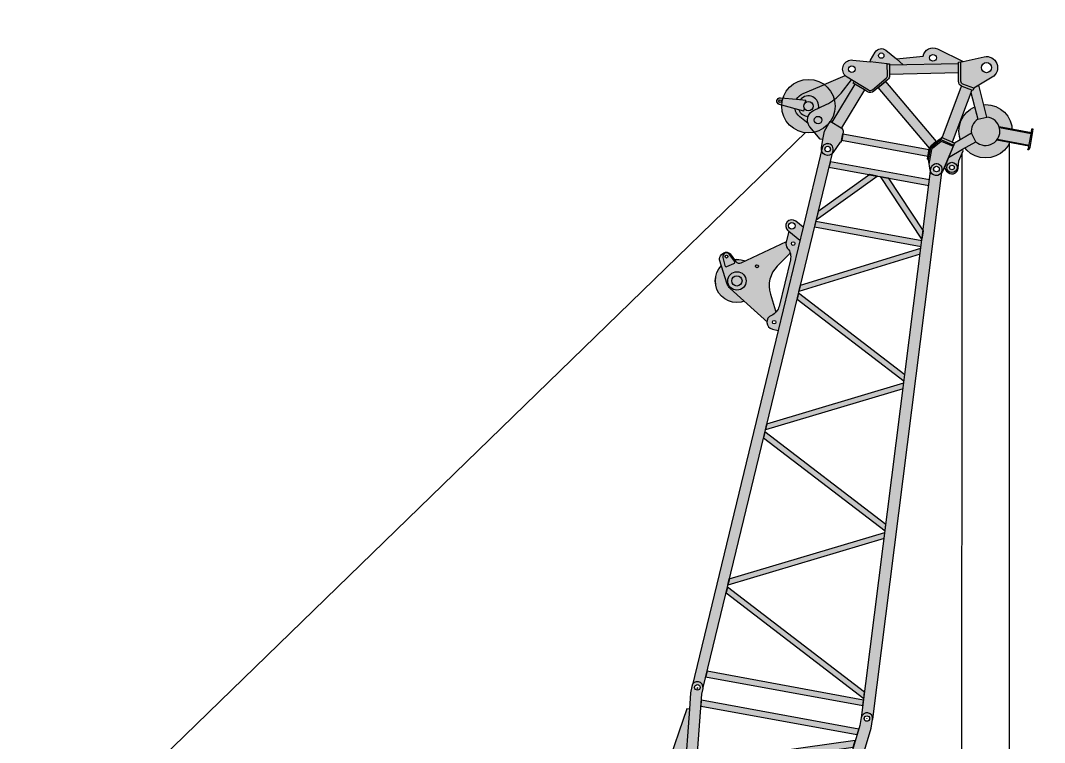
# Model space of a CAD drawing. Header units: millimetres. Extents: x 1288 to 41624, y 765 to 20114.
# Drawn here: x 30511 to 41624, y 10046 to 17880 of the extents above; entities that cross this region are included whole.
import ezdxf
from ezdxf.enums import TextEntityAlignment as Align

# ---------------------------------------------------------------- set-up
doc = ezdxf.new("R2010")
doc.units = ezdxf.units.MM
doc.set_wipeout_variables(frame=1)
doc.layers.add('dwgmodels.com', color=250, linetype='Continuous')
doc.layers.add('Hatch', color=7, linetype='Continuous', true_color=0xffe494)
doc.styles.get("Standard").update_dxf_attribs({"font": 'Arial.ttf'})

# ---------------------------------------------------------------- blocks, each defined once
blk = doc.blocks.new('BLOCK-20201113.232757')
at = {"color": 0, "linetype": 'ByBlock', "lineweight": -2, "transparency": 16777216}
for points in [[(7167, -846), (7244, -854), (6693, 792), (6622, 785)], [(7375, -868), (7305, -861), (7305, 858), (7375, 866)]]:
    blk.add_wipeout(points, dxfattribs=at)
blk.add_wipeout([(6044, -724), (5972, -716), (6501, 771), (6578, 780)], dxfattribs=at)
blk.add_wipeout([(5843, -702), (5921, -711), (5396, 652), (5324, 644)], dxfattribs=at)
blk.add_wipeout([(4792, -588), (4719, -580), (5201, 631), (5280, 640)], dxfattribs=at)
blk.add_wipeout([(4585, -566), (4666, -575), (4168, 519), (4095, 511)], dxfattribs=at)
blk.add_wipeout([(3581, -457), (3507, -449), (3958, 497), (4040, 506)], dxfattribs=at)
blk.add_wipeout([(-21, 192), (-108, 160), (-171, 91), (-193, 0), (-171, -90), (-109, -160), (-21, -192), (-21, -192), (7407, -998), (7500, -998), (7500, -998), (7544, -979), (7562, -935), (7544, -891), (7500, -873), (7413, -873), (3449, -443), (3449, 442), (7435, 873), (7500, 873), (7500, 873), (7544, 891), (7562, 935), (7544, 979), (7500, 998), (7429, 998), (7253, 978), (7250, 1005), (6577, 1108), (6577, 1108), (6551, 1106), (6528, 1093), (6514, 1071), (6510, 1045), (6510, 1045), (6524, 900), (3403, 562), (3385, 736), (3385, 736), (3372, 773), (3344, 799), (3306, 809), (3268, 800), (2827, 575), (2747, 630), (2747, 630), (2716, 641), (2685, 634), (2661, 612), (2653, 580), (2654, 481), (1843, 394), (1847, 476), (1847, 476), (1839, 512), (1812, 536), (1776, 541), (1744, 526), (1744, 526), (1566, 364)], dxfattribs=at)
at = {"layer": 'Hatch', "transparency": 16777216}
h = blk.add_hatch(color=256, dxfattribs=at)
h.dxf.hatch_style = 1
edge = h.paths.add_edge_path()
edge.add_arc((0, 0), 193, 96.1689, 263.8129)
edge.add_line((-21, -192), (7407, -998))
edge.add_line((7407, -998), (7500, -998))
edge.add_arc((7500, -935), 62.5, 270, 450)
edge.add_line((7500, -873), (7413, -873))
edge.add_line((7413, -873), (3449, -443))
edge.add_line((3449, -443), (3449, 442))
edge.add_line((3449, 442), (7435, 873))
edge.add_line((7435, 873), (7500, 873))
edge.add_arc((7500, 935), 62.5, 270, 450)
edge.add_line((7500, 998), (7429, 998))
edge.add_line((7429, 998), (7253, 978))
edge.add_line((7253, 978), (7250, 1005))
edge.add_line((7250, 1005), (6577, 1108))
edge.add_arc((6568, 1051), 58.5, 81.2684, 185.6132)
edge.add_line((6510, 1045), (6524, 900))
edge.add_line((6524, 900), (3403, 562))
edge.add_line((3403, 562), (3385, 736))
edge.add_arc((3305, 728), 80.6, 5.8713, 116.9764)
edge.add_line((3268, 800), (2827, 575))
edge.add_line((2827, 575), (2747, 630))
edge.add_arc((2713, 581), 59.8, 55.3653, 180.5806)
edge.add_line((2653, 580), (2654, 481))
edge.add_line((2654, 481), (1843, 394))
edge.add_line((1843, 394), (1847, 476))
edge.add_arc((1785, 480), 61.9, 356.7672, 492.3836)
edge.add_line((1744, 526), (1566, 364))
edge.add_line((1566, 364), (-21, 192))
edge = h.paths.add_edge_path(flags=16)
edge.add_arc((7500, 935), 30, 0, 360)
edge = h.paths.add_edge_path(flags=16)
edge.add_arc((6568, 1051), 28.6, 0, 360)
edge = h.paths.add_edge_path(flags=16)
edge.add_arc((7500, -935), 30, 0, 360)
edge = h.paths.add_edge_path(flags=16)
edge.add_arc((3305, 728), 31.2, 0, 360)
edge = h.paths.add_edge_path(flags=16)
edge.add_arc((2713, 581), 31.2, 0, 360)
edge = h.paths.add_edge_path(flags=16)
edge.add_arc((1785, 480), 31.2, 0, 360)
edge = h.paths.add_edge_path(flags=16)
edge.add_arc((0, 0), 84.1, 0, 360)
h = blk.add_hatch(color=256, dxfattribs=at)
h.dxf.hatch_style = 1
h.paths.add_polyline_path([(7375, 866), (7375, -868), (7305, -861), (7305, 858)])
h.paths.add_polyline_path([(6622, 785), (7167, -846), (7244, -854), (6693, 792)])
h.paths.add_polyline_path([(6578, 780), (6044, -724), (5972, -716), (6501, 771)])
h.paths.add_polyline_path([(5324, 644), (5843, -702), (5921, -711), (5396, 652)])
h.paths.add_polyline_path([(5280, 640), (4792, -588), (4719, -580), (5201, 631)])
h.paths.add_polyline_path([(4095, 511), (4585, -566), (4666, -575), (4168, 519)])
h.paths.add_polyline_path([(4040, 506), (3581, -457), (3507, -449), (3958, 497)])
at = {"color": 0, "linetype": 'ByBlock', "lineweight": -2, "transparency": 16777216}
blk.add_line((1354, 215), (1354, -216), dxfattribs=at)
blk.add_lwpolyline([(-21, 192, 0.897596), (-21, -192), (7407, -998), (7500, -998, 1), (7500, -873), (7413, -873), (3449, -443), (3449, 442), (7435, 873), (7500, 873, 1), (7500, 998), (7429, 998), (7253, 978), (7250, 1005), (6577, 1108, 0.489596), (6510, 1045), (6524, 900), (3403, 562), (3385, 736, 0.526711), (3268, 800), (2827, 575), (2747, 630, 0.608101), (2653, 580), (2654, 481), (1843, 394), (1847, 476, 0.672076), (1744, 526), (1566, 364)], format="xyb", close=True, dxfattribs=at)
for points in [[(7253, 978), (6524, 900)], [(3403, 562), (2654, 481)], [(2702, 512), (2827, 575)], [(2702, 512), (2704, 487)], [(1354, 215), (3379, 434)], [(1843, 394), (1566, 364)], [(3449, 442), (3379, 434)], [(3379, 434), (3379, -435)], [(1354, -216), (3379, -435)], [(3379, -435), (3449, -443)]]:
    blk.add_lwpolyline(points, dxfattribs=at)
for points in [[(6578, 780), (6044, -724), (5972, -716), (6501, 771)], [(6622, 785), (7167, -846), (7244, -854), (6693, 792)], [(7375, 866), (7375, -868), (7305, -861), (7305, 858)], [(5280, 640), (4792, -588), (4719, -580), (5201, 631)], [(5324, 644), (5843, -702), (5921, -711), (5396, 652)], [(4040, 506), (3581, -457), (3507, -449), (3958, 497)], [(4095, 511), (4585, -566), (4666, -575), (4168, 519)]]:
    blk.add_lwpolyline(points, close=True, dxfattribs=at)
blk.add_lwpolyline([(3163, 536), (3117, 616, 0.630519), (3023, 609), (2988, 518)], format="xyb", dxfattribs=at)
for centre, radius in [((6568, 1051), 28.6), ((7500, 935), 30), ((3305, 728), 31.2), ((2713, 581), 31.2), ((3072, 590), 25.3), ((1785, 480), 31.2), ((0, 0), 84.1), ((7500, -935), 30)]:
    blk.add_circle(centre, radius, dxfattribs=at)
blk = doc.blocks.new('BLOCK-20201115.181027')
at = {"color": 0, "linetype": 'ByBlock', "lineweight": -2, "transparency": 16777216}
blk.add_wipeout([(-35, 872.5), (35, 872.5), (35, -872.5), (-35, -872.5)], dxfattribs=at)
at = {"layer": 'Hatch', "transparency": 16777216}
h = blk.add_hatch(color=256, dxfattribs=at)
h.dxf.hatch_style = 1
h.paths.add_polyline_path([(-35, -872.5), (35, -872.5), (35, 872.5), (-35, 872.5)])
at = {"color": 0, "linetype": 'ByBlock', "lineweight": -2, "transparency": 16777216}
blk.add_lwpolyline([(-35, -872.5), (35, -872.5), (35, 872.5), (-35, 872.5)], close=True, dxfattribs=at)
blk = doc.blocks.new('BLOCK-20201115.181031')
at = {"color": 0, "linetype": 'ByBlock', "lineweight": -2, "transparency": 16777216}
blk.add_wipeout([(-458, -873), (381, 873), (458, 873), (-381, -873)], dxfattribs=at)
at = {"layer": 'Hatch', "transparency": 16777216}
h = blk.add_hatch(color=256, dxfattribs=at)
h.dxf.hatch_style = 1
h.paths.add_polyline_path([(381, 873), (-458, -873), (-381, -873), (458, 873)])
at = {"color": 0, "linetype": 'ByBlock', "lineweight": -2, "transparency": 16777216}
blk.add_lwpolyline([(381, 873), (-458, -873), (-381, -873), (458, 873)], close=True, dxfattribs=at)
blk = doc.blocks.new('BLOCK-20201115.181114')
at = {"color": 0, "linetype": 'ByBlock', "lineweight": -2, "transparency": 16777216}
blk.add_wipeout([(3000, 62), (3026, 57), (3047, 42), (3060, 19), (3062, -7), (3054, -32), (3036, -51), (3012, -61), (3000, -62), (-3000, -62), (-3000, -62), (-3026, -57), (-3047, -42), (-3060, -19), (-3062, 7), (-3054, 32), (-3036, 51), (-3012, 61), (-3000, 62)], dxfattribs=at)
at = {"layer": 'Hatch', "transparency": 16777216}
h = blk.add_hatch(color=256, dxfattribs=at)
h.dxf.hatch_style = 1
edge = h.paths.add_edge_path(flags=16)
edge.add_arc((3000, 0), 30, 0, 360)
edge = h.paths.add_edge_path()
edge.add_arc((3000, 0), 62.5, -90, 90, ccw=False)
edge.add_line((3000, -62), (-3000, -62))
edge.add_arc((-3000, 0), 62.5, 90, 270, ccw=False)
edge.add_line((-3000, 62), (3000, 62))
edge = h.paths.add_edge_path(flags=16)
edge.add_arc((-3000, 0), 30, 0, 360)
at = {"color": 0, "linetype": 'ByBlock', "lineweight": -2, "transparency": 16777216}
blk.add_lwpolyline([(3000, 62, -1), (3000, -62), (-3000, -62, -1), (-3000, 62)], format="xyb", close=True, dxfattribs=at)
for centre in [(-3000, 0), (3000, 0)]:
    blk.add_circle(centre, 30, dxfattribs=at)
blk = doc.blocks.new('BLOCK-20201115.181133')
at = {"color": 0, "linetype": 'ByBlock', "lineweight": -2, "transparency": 16777216, "xscale": -1}
blk.add_blockref('BLOCK-20201115.181027', (5835, 935), dxfattribs=at)
at = {"color": 0, "linetype": 'ByBlock', "lineweight": -2, "transparency": 16777216}
blk.add_blockref('BLOCK-20201115.181027', (165, 935), dxfattribs=at)
blk.add_blockref('BLOCK-20201115.181031', (671, 935), dxfattribs=at)
at = {"color": 0, "linetype": 'ByBlock', "lineweight": -2, "transparency": 16777216, "xscale": -1}
blk.add_blockref('BLOCK-20201115.181031', (1606, 935), dxfattribs=at)
at = {"color": 0, "linetype": 'ByBlock', "lineweight": -2, "transparency": 16777216}
blk.add_blockref('BLOCK-20201115.181031', (2540, 935), dxfattribs=at)
at = {"color": 0, "linetype": 'ByBlock', "lineweight": -2, "transparency": 16777216, "xscale": -1}
blk.add_blockref('BLOCK-20201115.181031', (3475, 935), dxfattribs=at)
at = {"color": 0, "linetype": 'ByBlock', "lineweight": -2, "transparency": 16777216}
blk.add_blockref('BLOCK-20201115.181031', (4406, 935), dxfattribs=at)
at = {"color": 0, "linetype": 'ByBlock', "lineweight": -2, "transparency": 16777216, "xscale": -1}
blk.add_blockref('BLOCK-20201115.181031', (5342, 935), dxfattribs=at)
at = {"color": 0, "linetype": 'ByBlock', "lineweight": -2, "transparency": 16777216}
blk.add_blockref('BLOCK-20201115.181114', (3000, 0), dxfattribs=at)
at = {"color": 0, "linetype": 'ByBlock', "lineweight": -2, "transparency": 16777216, "xscale": -1, "rotation": 180}
blk.add_blockref('BLOCK-20201115.181114', (3000, 1870), dxfattribs=at)
blk = doc.blocks.new('BLOCK-20201115.182755')
at = {"color": 0, "linetype": 'ByBlock', "lineweight": -2, "transparency": 16777216}
blk.add_wipeout([(-306, -873), (-233, -873), (306, 873), (233, 873)], dxfattribs=at)
at = {"layer": 'Hatch', "transparency": 16777216}
h = blk.add_hatch(color=256, dxfattribs=at)
h.dxf.hatch_style = 1
h.paths.add_polyline_path([(233, 873), (-306, -873), (-233, -873), (306, 873)])
at = {"color": 0, "linetype": 'ByBlock', "lineweight": -2, "transparency": 16777216}
blk.add_lwpolyline([(233, 873), (-306, -873), (-233, -873), (306, 873)], close=True, dxfattribs=at)
blk = doc.blocks.new('BLOCK-20201115.182855')
at = {"color": 0, "linetype": 'ByBlock', "lineweight": -2, "transparency": 16777216}
blk.add_wipeout([(-1500, -62), (-1526, -57), (-1547, -42), (-1560, -19), (-1562, 7), (-1554, 32), (-1536, 51), (-1512, 61), (-1500, 62), (1500, 62), (1500, 62), (1526, 57), (1547, 42), (1560, 19), (1562, -7), (1554, -32), (1536, -51), (1512, -61), (1500, -62)], dxfattribs=at)
at = {"layer": 'Hatch', "transparency": 16777216}
h = blk.add_hatch(color=256, dxfattribs=at)
h.dxf.hatch_style = 1
edge = h.paths.add_edge_path(flags=16)
edge.add_arc((1500, 0), 30, 0, 360)
edge = h.paths.add_edge_path()
edge.add_arc((-1500, 0), 62.5, 90, 270, ccw=False)
edge.add_line((-1500, 62), (1500, 62))
edge.add_arc((1500, 0), 62.5, -90, 90, ccw=False)
edge.add_line((1500, -62), (-1500, -62))
edge = h.paths.add_edge_path(flags=16)
edge.add_arc((-1500, 0), 30, 0, 360)
at = {"color": 0, "linetype": 'ByBlock', "lineweight": -2, "transparency": 16777216}
blk.add_lwpolyline([(-1500, -62, -1), (-1500, 62), (1500, 62, -1), (1500, -62)], format="xyb", close=True, dxfattribs=at)
for centre in [(-1500, 0), (1500, 0)]:
    blk.add_circle(centre, 30, dxfattribs=at)
blk = doc.blocks.new('BLOCK-20201115.182923')
at = {"color": 0, "linetype": 'ByBlock', "lineweight": -2, "transparency": 16777216}
blk.add_blockref('BLOCK-20201115.182755', (540, 935), dxfattribs=at)
blk.add_blockref('BLOCK-20201115.181027', (166, 935), dxfattribs=at)
at = {"color": 0, "linetype": 'ByBlock', "lineweight": -2, "transparency": 16777216, "xscale": -1}
blk.add_blockref('BLOCK-20201115.182755', (1182, 935), dxfattribs=at)
at = {"color": 0, "linetype": 'ByBlock', "lineweight": -2, "transparency": 16777216}
blk.add_blockref('BLOCK-20201115.182755', (1827, 935), dxfattribs=at)
at = {"color": 0, "linetype": 'ByBlock', "lineweight": -2, "transparency": 16777216, "xscale": -1}
blk.add_blockref('BLOCK-20201115.182755', (2470, 935), dxfattribs=at)
blk.add_blockref('BLOCK-20201115.181027', (2834, 935), dxfattribs=at)
at = {"color": 0, "linetype": 'ByBlock', "lineweight": -2, "transparency": 16777216}
blk.add_blockref('BLOCK-20201115.182855', (1500, 0), dxfattribs=at)
at = {"color": 0, "linetype": 'ByBlock', "lineweight": -2, "transparency": 16777216, "xscale": -1, "rotation": 180}
blk.add_blockref('BLOCK-20201115.182855', (1500, 1870), dxfattribs=at)
blk = doc.blocks.new('BLOCK-20201115.211413')
at = {"color": 0, "linetype": 'ByBlock', "lineweight": -2, "transparency": 16777216}
blk.add_wipeout([(-474, -873), (396, 873), (474, 873), (-396, -873)], dxfattribs=at)
at = {"layer": 'Hatch', "transparency": 16777216}
h = blk.add_hatch(color=256, dxfattribs=at)
h.dxf.hatch_style = 1
h.paths.add_polyline_path([(396, 873), (-474, -873), (-396, -873), (474, 873)])
at = {"color": 0, "linetype": 'ByBlock', "lineweight": -2, "transparency": 16777216}
blk.add_lwpolyline([(396, 873), (-474, -873), (-396, -873), (474, 873)], close=True, dxfattribs=at)
blk = doc.blocks.new('BLOCK-20201115.21145901')
at = {"color": 0, "linetype": 'ByBlock', "lineweight": -2, "transparency": 16777216}
blk.add_wipeout([(6000, -62), (6026, -57), (6047, -42), (6060, -19), (6062, 7), (6054, 32), (6036, 51), (6012, 61), (6000, 62), (-6000, 62), (-6000, 62), (-6026, 57), (-6047, 42), (-6060, 19), (-6062, -7), (-6054, -32), (-6036, -51), (-6012, -61), (-6000, -62)], dxfattribs=at)
at = {"layer": 'Hatch', "transparency": 16777216}
h = blk.add_hatch(color=256, dxfattribs=at)
h.dxf.hatch_style = 1
edge = h.paths.add_edge_path(flags=16)
edge.add_arc((6000, 0), 30, 0, 360)
edge = h.paths.add_edge_path()
edge.add_arc((6000, 0), 62.5, 270, 450)
edge.add_line((6000, 62), (-6000, 62))
edge.add_arc((-6000, 0), 62.5, 90, 270)
edge.add_line((-6000, -62), (6000, -62))
edge = h.paths.add_edge_path(flags=16)
edge.add_arc((-6000, 0), 30, 0, 360)
at = {"color": 0, "linetype": 'ByBlock', "lineweight": -2, "transparency": 16777216}
blk.add_lwpolyline([(6000, -62, 1), (6000, 62), (-6000, 62, 1), (-6000, -62)], format="xyb", close=True, dxfattribs=at)
for centre in [(-6000, 0), (6000, 0)]:
    blk.add_circle(centre, 30, dxfattribs=at)
blk = doc.blocks.new('BLOCK-20201115.211523')
at = {"color": 0, "linetype": 'ByBlock', "lineweight": -2, "transparency": 16777216}
blk.add_blockref('BLOCK-20201115.181027', (165, 935), dxfattribs=at)
at = {"color": 0, "linetype": 'ByBlock', "lineweight": -2, "transparency": 16777216, "xscale": -1}
blk.add_blockref('BLOCK-20201115.181027', (11835, 935), dxfattribs=at)
at = {"color": 0, "linetype": 'ByBlock', "lineweight": -2, "transparency": 16777216}
blk.add_blockref('BLOCK-20201115.211413', (686, 935), dxfattribs=at)
at = {"color": 0, "linetype": 'ByBlock', "lineweight": -2, "transparency": 16777216, "xscale": -1}
blk.add_blockref('BLOCK-20201115.211413', (1647, 935), dxfattribs=at)
blk.add_blockref('BLOCK-20201115.211413', (3581, 935), dxfattribs=at)
at = {"color": 0, "linetype": 'ByBlock', "lineweight": -2, "transparency": 16777216}
blk.add_blockref('BLOCK-20201115.211413', (2620, 935), dxfattribs=at)
at = {"color": 0, "linetype": 'ByBlock', "lineweight": -2, "transparency": 16777216, "xscale": -1}
blk.add_blockref('BLOCK-20201115.211413', (5514, 935), dxfattribs=at)
at = {"color": 0, "linetype": 'ByBlock', "lineweight": -2, "transparency": 16777216}
blk.add_blockref('BLOCK-20201115.211413', (4553, 935), dxfattribs=at)
at = {"color": 0, "linetype": 'ByBlock', "lineweight": -2, "transparency": 16777216, "xscale": -1}
blk.add_blockref('BLOCK-20201115.211413', (11314, 935), dxfattribs=at)
at = {"color": 0, "linetype": 'ByBlock', "lineweight": -2, "transparency": 16777216}
blk.add_blockref('BLOCK-20201115.211413', (10353, 935), dxfattribs=at)
blk.add_blockref('BLOCK-20201115.211413', (8419, 935), dxfattribs=at)
at = {"color": 0, "linetype": 'ByBlock', "lineweight": -2, "transparency": 16777216, "xscale": -1}
blk.add_blockref('BLOCK-20201115.211413', (9380, 935), dxfattribs=at)
at = {"color": 0, "linetype": 'ByBlock', "lineweight": -2, "transparency": 16777216}
blk.add_blockref('BLOCK-20201115.211413', (6486, 935), dxfattribs=at)
at = {"color": 0, "linetype": 'ByBlock', "lineweight": -2, "transparency": 16777216, "xscale": -1}
blk.add_blockref('BLOCK-20201115.211413', (7447, 935), dxfattribs=at)
at = {"color": 0, "linetype": 'ByBlock', "lineweight": -2, "transparency": 16777216}
blk.add_blockref('BLOCK-20201115.21145901', (6000, 1870), dxfattribs=at)
at = {"color": 0, "linetype": 'ByBlock', "lineweight": -2, "transparency": 16777216, "xscale": -1, "rotation": 180}
blk.add_blockref('BLOCK-20201115.21145901', (6000, 0), dxfattribs=at)
blk = doc.blocks.new('BLOCK-20201129.102822')
at = {"color": 0, "linetype": 'ByBlock', "lineweight": -2, "transparency": 16777216}
blk.add_lwpolyline([(819, 1158, 0.066925), (807, 1135)], format="xyb", dxfattribs=at)
for points in [[(704, 925), (754, 1058)], [(754, 1058), (775, 1050)], [(1032, 709), (918, 686)], [(1027, 731), (1032, 709)], [(1096, 644), (1047, 558)], [(1069, -46), (1185, -24)], [(1185, -24), (1190, -49)], [(1190, -48), (1201, -74)]]:
    blk.add_lwpolyline(points, dxfattribs=at)
for centre, radius in [((0, 1200), 30.6), ((900, 1100), 35.7), ((1102, 811), 29.1), ((1180, 255), 36.5), ((1180, -335), 54.9)]:
    blk.add_circle(centre, radius, dxfattribs=at)
for points in [[(697, 1577), (658, 1656), (597, 1720), (520, 1762), (434, 1780), (346, 1770), (265, 1735), (199, 1678), (153, 1603), (131, 1517), (136, 1429), (168, 1347), (222, 1278), (295, 1228), (379, 1203), (467, 1204), (551, 1231), (623, 1282), (675, 1353), (705, 1436), (710, 1490)], [(117, 1068), (193, 1068), (193, 116), (117, 116)], [(777, -363), (738, -284), (677, -220), (600, -178), (514, -160), (426, -170), (345, -205), (279, -262), (233, -337), (211, -423), (216, -511), (248, -593), (302, -662), (375, -712), (459, -737), (547, -736), (631, -709), (703, -658), (755, -587), (785, -504), (790, -450)]]:
    blk.add_wipeout(points, dxfattribs=at)
at = {"layer": 'Hatch', "true_color": 0xadadad, "transparency": 16777216}
h = blk.add_hatch(color=253, dxfattribs=at)
h.dxf.hatch_style = 1
edge = h.paths.add_edge_path()
edge.add_arc((420, 1490), 290, 0, 360)
h = blk.add_hatch(color=253, dxfattribs=at)
h.dxf.hatch_style = 1
edge = h.paths.add_edge_path()
edge.add_arc((500, -450), 290, 0, 360)
at = {"color": 0, "linetype": 'ByBlock', "lineweight": -2, "transparency": 16777216}
for points in [[(357, 1528), (366, 1628)], [(470, 1630), (479, 1528)], [(357, 1528), (387, 1528)], [(453, 1528), (479, 1528)], [(746, 1037), (296, 1208)]]:
    blk.add_lwpolyline(points, dxfattribs=at)
for points in [[(233, 1460, -0.384314), (383, 1427), (473, 1302, 0.099864), (624, 1166), (787, 1081)], [(92, 1269), (185, 1269), (304, 1228), (254, 1097, -0.0039), (253, 1096, -0.0039)]]:
    blk.add_lwpolyline(points, format="xyb", dxfattribs=at)
for centre, radius in [((420, 1490), 290), ((418, 1801), 15.8), ((420, 1490), 50.6), ((290, 1360), 40.7), ((500, -450), 290)]:
    blk.add_circle(centre, radius, dxfattribs=at)
for start, end in [(120.9557, 188.7265), (269.0492, 61.2447)]:
    blk.add_arc((420, 1490), 112, start, end, dxfattribs=at)
blk.add_wipeout([(756, 781), (834, 716), (292, 55), (233, 104), (233, 104), (228, 108), (222, 111), (216, 114), (210, 115)], dxfattribs=at)
at = {"layer": 'Hatch', "transparency": 16777216}
h = blk.add_hatch(color=256, dxfattribs=at)
h.dxf.hatch_style = 1
h.paths.add_polyline_path([(117, 116), (117, 1068), (193, 1068), (193, 116)])
h = blk.add_hatch(color=256, dxfattribs=at)
h.dxf.hatch_style = 1
edge = h.paths.add_edge_path()
edge.add_line((210, 115), (756, 781))
edge.add_line((756, 781), (834, 716))
edge.add_line((834, 716), (292, 55))
edge.add_line((292, 55), (233, 104))
edge.add_arc((200, 66), 50.8, 49.8639, 78.9808)
at = {"color": 0, "linetype": 'ByBlock', "lineweight": -2, "transparency": 16777216}
for points in [[(807, 1135), (711, 879, 0.319367), (721, 839), (872, 714, 0.226896), (902, 706), (1027, 731), (1013, 917)], [(38, 86), (200, 87, -0.177329), (214, 82), (306, 4)], [(86, 103), (200, 104, -0.177329), (224, 95), (322, 12)]]:
    blk.add_lwpolyline(points, format="xyb", dxfattribs=at)
blk.add_lwpolyline([(117, 116), (117, 1068), (193, 1068), (193, 116)], close=True, dxfattribs=at)
blk.add_lwpolyline([(210, 115), (756, 781), (834, 716), (292, 55), (233, 104, 0.127735)], format="xyb", close=True, dxfattribs=at)
blk.add_lwpolyline([(346, 7), (322, 12)], dxfattribs=at)
blk.add_wipeout([(-2, -113), (-2, -113), (-21, -150), (-16, -191), (13, -222), (54, -231), (54, -231), (133, -223), (248, -251), (262, -240), (369, -367), (369, -367), (347, -427), (351, -491), (380, -548), (430, -588), (492, -605), (555, -595), (609, -560), (644, -506), (655, -443), (654, -436), (978, -288), (935, -239), (910, -235), (912, -223), (884, -218), (612, -343), (612, -343), (577, -316), (537, -299), (493, -295), (450, -303), (450, -303), (313, -140), (33, -78)], dxfattribs=at)
at = {"layer": 'Hatch', "transparency": 16777216}
h = blk.add_hatch(color=256, dxfattribs=at)
h.dxf.hatch_style = 1
edge = h.paths.add_edge_path(flags=16)
edge.add_arc((0, 1200), 30.6, 0, 360)
edge = h.paths.add_edge_path(flags=16)
edge.add_arc((900, 1100), 35.7, 0, 360)
edge = h.paths.add_edge_path(flags=16)
edge.add_arc((1102, 811), 29.1, 0, 360)
edge = h.paths.add_edge_path(flags=16)
edge.add_arc((1180, 255), 36.5, 0, 360)
edge = h.paths.add_edge_path(flags=16)
edge.add_arc((1180, -335), 54.9, 0, 360)
edge = h.paths.add_edge_path(flags=16)
edge.add_arc((0, 0), 30.5, 0, 360)
edge = h.paths.add_edge_path()
edge.add_arc((0, 1200), 69.4, 90, 245.597, ccw=False)
edge.add_line((0, 1269), (92, 1269))
edge.add_line((92, 1269), (92, 1301))
edge.add_line((92, 1301), (202, 1434))
edge.add_arc((290, 1360), 115, 119.7196, 140.1031, ccw=False)
edge.add_line((233, 1460), (290, 1562))
edge.add_arc((420, 1490), 149, 111.2413, 150.9662, ccw=False)
edge.add_line((366, 1628), (382, 1805))
edge.add_arc((418, 1801), 36.2, 6.9812, 173.0188, ccw=False)
edge.add_line((454, 1805), (470, 1630))
edge.add_arc((420, 1490), 149, 33.6617, 70.3185, ccw=False)
edge.add_line((544, 1572), (819, 1158))
edge.add_arc((900, 1100), 99.5, 4.2359, 144.1139, ccw=False)
edge.add_line((999, 1107), (1013, 917))
edge.add_line((1013, 917), (1034, 918))
edge.add_line((1034, 918), (1129, 882))
edge.add_arc((1102, 811), 76, -29.3187, 69.0777, ccw=False)
edge.add_line((1168, 774), (1096, 644))
edge.add_line((1096, 644), (1180, 363))
edge.add_arc((1180, 255), 108, -15.4883, 90.1708, ccw=False)
edge.add_line((1284, 226), (1201, -74))
edge.add_line((1201, -74), (1291, -288))
edge.add_arc((1180, -335), 121, -138.644, 22.8714, ccw=False)
edge.add_line((1089, -415), (935, -239))
edge.add_line((935, -239), (910, -235))
edge.add_line((910, -235), (912, -223))
edge.add_line((912, -223), (319, -116))
edge.add_line((319, -116), (313, -140))
edge.add_line((313, -140), (-15, -68))
edge.add_arc((0, 0), 69.4, 109.1411, 257.5621, ccw=False)
edge.add_line((-23, 66), (86, 103))
edge.add_line((86, 103), (86, 116))
edge.add_line((86, 116), (200, 116))
edge.add_arc((200, 66), 50.8, 49.8639, 90.0865, ccw=False)
edge.add_line((233, 104), (331, 22))
edge.add_line((331, 22), (322, 12))
edge.add_line((322, 12), (346, 7))
edge.add_line((346, 7), (345, 2))
edge.add_line((345, 2), (933, -105))
edge.add_arc((992, -123), 61.2, 100.8288, 162.5865, ccw=False)
edge.add_line((980, -63), (1069, -46))
edge.add_line((1069, -46), (918, 686))
edge.add_line((918, 686), (906, 684))
edge.add_arc((895, 741), 58.3, 230.2762, 281.4112, ccw=False)
edge.add_line((858, 696), (707, 821))
edge.add_arc((744, 866), 58.3, 159.4291, 230.2762, ccw=False)
edge.add_line((690, 887), (704, 925))
edge.add_line((704, 925), (253, 1096))
edge.add_arc((211, 1114), 46.1, 269.4939, 337.0578, ccw=False)
edge.add_line((210, 1068), (99, 1068))
edge.add_line((99, 1068), (99, 1079))
edge.add_line((99, 1079), (-29, 1137))
edge.add_line((-29, 1137), (-29, 1137))
h = blk.add_hatch(color=256, dxfattribs=at)
h.dxf.hatch_style = 1
edge = h.paths.add_edge_path()
edge.add_line((33, -78), (-2, -113))
edge.add_arc((47, -162), 69.2, 134.5952, 275.7812)
edge.add_line((54, -231), (133, -223))
edge.add_line((133, -223), (248, -251))
edge.add_line((248, -251), (262, -240))
edge.add_line((262, -240), (369, -367))
edge.add_arc((500, -450), 155, 147.5463, 365.0986)
edge.add_line((654, -436), (978, -288))
edge.add_line((978, -288), (935, -239))
edge.add_line((935, -239), (910, -235))
edge.add_line((910, -235), (912, -223))
edge.add_line((912, -223), (884, -218))
edge.add_line((884, -218), (612, -343))
edge.add_arc((500, -450), 155, 43.8854, 108.7381)
edge.add_line((450, -303), (313, -140))
edge.add_line((313, -140), (33, -78))
edge = h.paths.add_edge_path(flags=16)
edge.add_arc((47, -162), 25.3, 0, 360)
at = {"color": 0, "linetype": 'ByBlock', "lineweight": -2, "transparency": 16777216}
blk.add_lwpolyline([(-29, 1137, -0.806876), (0, 1269), (92, 1269), (92, 1301), (202, 1434, -0.089175), (233, 1460), (290, 1562, -0.17509), (366, 1628), (382, 1805, -0.885018), (454, 1805), (470, 1630, -0.161323), (544, 1572), (819, 1158, -0.699414), (999, 1107), (1013, 917), (1034, 918), (1129, 882, -0.457817), (1168, 774), (1096, 644), (1180, 363, -0.496726), (1284, 226), (1201, -74), (1291, -288, -0.85043), (1089, -415), (935, -239), (910, -235), (912, -223), (319, -116), (313, -140), (-15, -68, -0.756438), (-23, 66), (86, 103), (86, 116), (200, 116, -0.177329), (233, 104), (331, 22), (322, 12), (346, 7), (345, 2), (933, -105, -0.276186), (980, -63), (1069, -46), (918, 686), (906, 684, -0.226896), (858, 696), (707, 821, -0.319367), (690, 887), (704, 925), (253, 1096, -0.303651), (210, 1068), (99, 1068), (99, 1079), (-29, 1137)], format="xyb", close=True, dxfattribs=at)
for points in [[(1167, -27), (1017, 706)], [(306, 4), (276, -132)], [(322, 12), (290, -135)], [(313, -140), (346, 7)], [(148, -104), (262, -240)], [(369, -367), (450, -303)], [(612, -343), (654, -436)]]:
    blk.add_lwpolyline(points, dxfattribs=at)
for points in [[(33, -78), (-2, -113, 0.707948), (54, -231), (133, -223), (248, -251), (262, -240), (369, -367, 1.396171), (654, -436), (978, -288), (935, -239), (910, -235), (912, -223), (884, -218), (612, -343, 0.290776), (450, -303), (313, -140), (33, -78)], [(912, -223), (931, -112, -0.032694), (933, -105, -0.032694)], [(935, -239), (957, -117, -0.311695), (985, -88), (1190, -49)]]:
    blk.add_lwpolyline(points, format="xyb", dxfattribs=at)
for centre, radius in [((0, 0), 30.5), ((47, -162), 56), ((47, -162), 25.3)]:
    blk.add_circle(centre, radius, dxfattribs=at)
at = {"linetype": 'ByBlock', "lineweight": -2, "transparency": 16777216}
blk.add_wipeout([(577, -942), (589, -942), (618, -939), (619, -949), (590, -953), (414, -953), (385, -949), (386, -939), (415, -942), (427, -942), (427, -587), (427, -587), (464, -601), (502, -605), (541, -600), (577, -585), (577, -585)], dxfattribs=at)
at = {"layer": 'Hatch', "transparency": 16777216}
h = blk.add_hatch(color=256, dxfattribs=at)
h.dxf.hatch_style = 1
edge = h.paths.add_edge_path()
edge.add_line((577, -585), (577, -942))
edge.add_line((577, -942), (589, -942))
edge.add_line((589, -942), (618, -939))
edge.add_line((618, -939), (619, -949))
edge.add_line((619, -949), (590, -953))
edge.add_line((590, -953), (414, -953))
edge.add_line((414, -953), (385, -949))
edge.add_line((385, -949), (386, -939))
edge.add_line((386, -939), (415, -942))
edge.add_line((415, -942), (427, -942))
edge.add_line((427, -942), (427, -587))
edge.add_arc((500, -450), 155, 242.0804, 299.7004)
at = {"color": 0, "linetype": 'ByBlock', "lineweight": -2, "transparency": 16777216}
for p, q in [((438, -592), (438, -942)), ((566, -590), (566, -942))]:
    blk.add_line(p, q, dxfattribs=at)
blk.add_lwpolyline([(577, -585), (577, -942), (589, -942), (618, -939), (619, -949), (590, -953), (414, -953), (385, -949), (386, -939), (415, -942), (427, -942), (427, -587, 0.256849)], format="xyb", close=True, dxfattribs=at)
blk.add_lwpolyline([(427, -942), (577, -942)], dxfattribs=at)
blk = doc.blocks.new('BLOCK-20201129.112109')
at = {"color": 0, "linetype": 'ByBlock', "lineweight": -2, "transparency": 16777216}
blk.add_wipeout([(588, 556), (550, 625), (491, 678), (417, 707), (338, 711), (262, 688), (198, 642), (153, 576), (133, 500), (139, 421), (171, 349), (225, 291), (295, 254), (373, 243), (451, 259), (519, 299), (570, 360), (598, 434), (602, 478)], dxfattribs=at)
at = {"layer": 'Hatch', "true_color": 0xadadad, "transparency": 16777216}
h = blk.add_hatch(color=253, dxfattribs=at)
h.dxf.hatch_style = 1
edge = h.paths.add_edge_path()
edge.add_arc((367, 478), 235, 0, 360)
at = {"color": 0, "linetype": 'ByBlock', "lineweight": -2, "transparency": 16777216}
blk.add_circle((367, 478), 235, dxfattribs=at)
blk.add_wipeout([(602, 77), (602, 77), (530, 113), (450, 129), (369, 123), (293, 96), (293, 96), (22, -43), (22, -43), (-9, -48), (-36, -33), (-48, -5), (-41, 26), (273, 536), (273, 536), (281, 548), (291, 558), (303, 568), (315, 575), (315, 575), (557, 704), (557, 704), (573, 709), (588, 709), (603, 704), (617, 696), (617, 696), (642, 672), (642, 672), (652, 656), (656, 637), (652, 619), (642, 603), (574, 531), (574, 531), (565, 516), (561, 500), (563, 483), (570, 467), (570, 467), (923, -29), (923, -29), (932, -61), (918, -91), (888, -105), (856, -97), (856, -97)], dxfattribs=at)
at = {"layer": 'Hatch', "transparency": 16777216}
h = blk.add_hatch(color=256, dxfattribs=at)
h.dxf.hatch_style = 1
edge = h.paths.add_edge_path()
edge.add_line((856, -97), (602, 77))
edge.add_arc((432, -167), 297, 55.1312, 117.8132)
edge.add_line((293, 96), (22, -43))
edge.add_arc((0, 0), 48.7, 148.3804, 297.1169, ccw=False)
edge.add_line((-41, 26), (273, 536))
edge.add_arc((367, 478), 110, 117.9379, 148.3807, ccw=False)
edge.add_line((315, 575), (557, 704))
edge.add_arc((581, 655), 54.2, 48.4552, 115.3466, ccw=False)
edge.add_line((617, 696), (642, 672))
edge.add_arc((606, 637), 50.4, -43.8054, 43.7828, ccw=False)
edge.add_line((642, 603), (574, 531))
edge.add_arc((612, 496), 51.1, 137.7758, 214.6015)
edge.add_line((570, 467), (923, -29))
edge.add_arc((883, -57), 48.7, -124.331, 35.4338, ccw=False)
edge = h.paths.add_edge_path(flags=16)
edge.add_arc((875, -49), 19.6, 0, 360)
edge = h.paths.add_edge_path(flags=16)
edge.add_arc((0, 0), 19.6, 0, 360)
edge = h.paths.add_edge_path(flags=16)
edge.add_arc((606, 637), 15.7, 0, 360)
at = {"color": 0, "linetype": 'ByBlock', "lineweight": -2, "transparency": 16777216}
blk.add_lwpolyline([(856, -97), (602, 77, 0.280532), (293, 96), (22, -43, -0.758605), (-41, 26), (273, 536, -0.133619), (315, 575), (557, 704, -0.300449), (617, 696), (642, 672, -0.401938), (642, 603), (574, 531, 0.348363), (570, 467), (923, -29, -0.837352)], format="xyb", close=True, dxfattribs=at)
blk.add_lwpolyline([(636, 610, 0.817575), (588, 675), (508, 638, 0.46569), (501, 613), (548, 544, 0.482569), (575, 542), (636, 610)], format="xyb", dxfattribs=at)
for centre, radius in [((367, 478), 100), ((606, 637), 15.7), ((367, 478), 55.5), ((563, 293), 16.5), ((0, 0), 19.6), ((875, -49), 19.6)]:
    blk.add_circle(centre, radius, dxfattribs=at)
blk = doc.blocks.new('BLOCK-20201129.11212')
at = {"color": 0, "linetype": 'ByBlock', "lineweight": -2, "transparency": 16777216}
blk.add_blockref('BLOCK-20201129.112109', (4048, 1767), dxfattribs=at)
blk.add_wipeout([(5810, 384), (5870, 388), (5870, 1482), (5810, 1486)], dxfattribs=at)
blk.add_wipeout([(5314, 357), (5222, 352), (5810, 917), (5810, 834)], dxfattribs=at)
blk.add_wipeout([(5314, 1513), (5222, 1518), (5810, 953), (5810, 1036)], dxfattribs=at)
blk.add_wipeout([(5145, 347), (5205, 351), (5205, 1519), (5145, 1523)], dxfattribs=at)
blk.add_wipeout([(5126, 346), (5061, 343), (4424, 1563), (4494, 1559)], dxfattribs=at)
blk.add_wipeout([(3675, 265), (3744, 269), (4404, 1564), (4339, 1568)], dxfattribs=at)
blk.add_wipeout([(3654, 264), (3589, 260), (2881, 1649), (2950, 1645)], dxfattribs=at)
blk.add_wipeout([(2040, 174), (2109, 178), (2860, 1650), (2794, 1654)], dxfattribs=at)
blk.add_wipeout([(2020, 173), (1955, 169), (1151, 1746), (1220, 1742)], dxfattribs=at)
blk.add_wipeout([(209, 72), (278, 76), (1130, 1747), (1065, 1750)], dxfattribs=at)
blk.add_wipeout([(131, 67), (191, 71), (191, 1799), (131, 1803)], dxfattribs=at)
for points in [[(3, 1930), (3, 1930), (-35, 1919), (-58, 1887), (-55, 1847), (-29, 1818), (-3, 1810), (5997, 1475), (5997, 1475), (6035, 1486), (6058, 1518), (6055, 1558), (6029, 1587), (6003, 1595), (5117, 1644), (5168, 1735), (5168, 1735), (5176, 1776), (5158, 1814), (5121, 1833), (5080, 1827), (5052, 1800), (5046, 1789), (4929, 1797), (4929, 1797), (4910, 1796), (4892, 1791), (4876, 1781), (4862, 1768), (4862, 1768), (4862, 1768), (4839, 1745), (4810, 1728), (4778, 1718), (4745, 1716), (4745, 1716), (4226, 1745), (4226, 1745), (4193, 1751), (4162, 1764), (4136, 1784), (4115, 1810), (4115, 1810), (4115, 1810), (4080, 1839), (4035, 1845), (3994, 1825), (3971, 1785), (3970, 1772), (3966, 1709)], [(5997, 395), (6035, 384), (6058, 352), (6055, 312), (6029, 283), (6003, 275), (3, -60), (3, -60), (-35, -49), (-58, -17), (-55, 23), (-29, 52), (-3, 60)]]:
    blk.add_wipeout(points, dxfattribs=at)
blk.add_wipeout([(3, 1930), (3, 1930), (-35, 1919), (-58, 1887), (-55, 1847), (-29, 1818), (-3, 1810), (5997, 1475), (5997, 1475), (6035, 1486), (6058, 1518), (6055, 1558), (6029, 1587), (6003, 1595), (5117, 1644), (5168, 1735), (5168, 1735), (5176, 1776), (5158, 1814), (5121, 1833), (5080, 1827), (5052, 1800), (5046, 1789), (4929, 1797), (4929, 1797), (4910, 1796), (4892, 1791), (4876, 1781), (4862, 1768), (4862, 1768), (4862, 1768), (4839, 1745), (4810, 1728), (4778, 1718), (4745, 1716), (4745, 1716), (4226, 1745), (4226, 1745), (4193, 1751), (4162, 1764), (4136, 1784), (4115, 1810), (4115, 1810), (4115, 1810), (4080, 1839), (4035, 1845), (3994, 1825), (3971, 1785), (3970, 1772), (3966, 1709)], dxfattribs=at)
at = {"layer": 'Hatch', "transparency": 16777216}
h = blk.add_hatch(color=256, dxfattribs=at)
h.dxf.hatch_style = 1
edge = h.paths.add_edge_path()
edge.add_line((3966, 1709), (3, 1930))
edge.add_arc((0, 1870), 60, 86.8043, 266.8043)
edge.add_line((-3, 1810), (5997, 1475))
edge.add_arc((6000, 1535), 60, 266.8043, 446.8043)
edge.add_line((6003, 1595), (5117, 1644))
edge.add_line((5117, 1644), (5168, 1735))
edge.add_arc((5110, 1768), 66.4, 330.5229, 510.5229)
edge.add_line((5052, 1800), (5046, 1789))
edge.add_line((5046, 1789), (4929, 1797))
edge.add_arc((4924, 1718), 79, 86.2304, 140.8983)
edge.add_arc((4753, 1857), 141, 266.7969, 320.8983, ccw=False)
edge.add_line((4745, 1716), (4226, 1745))
edge.add_arc((4233, 1886), 141, 212.7321, 266.7969, ccw=False)
edge.add_arc((4048, 1767), 79, 32.7321, 176.3917)
edge.add_line((3970, 1772), (3966, 1709))
edge = h.paths.add_edge_path(flags=16)
edge.add_arc((4048, 1767), 19.6, 0, 360)
edge = h.paths.add_edge_path(flags=16)
edge.add_arc((4924, 1718), 19.6, 0, 360)
edge = h.paths.add_edge_path(flags=16)
edge.add_arc((5110, 1768), 35.7, 0, 360)
edge = h.paths.add_edge_path(flags=16)
edge.add_arc((6000, 1535), 30, 0, 360)
edge = h.paths.add_edge_path(flags=16)
edge.add_arc((0, 1870), 30, 0, 360)
h = blk.add_hatch(color=256, dxfattribs=at)
h.dxf.hatch_style = 1
h.paths.add_polyline_path([(5810, 1036), (5314, 1513), (5222, 1518), (5810, 953)])
h.paths.add_polyline_path([(5810, 834), (5314, 357), (5222, 352), (5810, 917)])
h.paths.add_polyline_path([(5810, 1486), (5810, 384), (5870, 388), (5870, 1482)])
h.paths.add_polyline_path([(5145, 1523), (5145, 347), (5205, 351), (5205, 1519)])
h.paths.add_polyline_path([(4494, 1559), (5126, 346), (5061, 343), (4424, 1563)])
h.paths.add_polyline_path([(4339, 1568), (3675, 265), (3744, 269), (4404, 1564)])
h.paths.add_polyline_path([(2950, 1645), (3654, 264), (3589, 260), (2881, 1649)])
h.paths.add_polyline_path([(2794, 1654), (2040, 174), (2109, 178), (2860, 1650)])
h.paths.add_polyline_path([(1220, 1742), (2020, 173), (1955, 169), (1151, 1746)])
h.paths.add_polyline_path([(1065, 1750), (209, 72), (278, 76), (1130, 1747)])
h.paths.add_polyline_path([(131, 1803), (131, 67), (191, 71), (191, 1799)])
at = {"color": 0, "linetype": 'ByBlock', "lineweight": -2, "transparency": 16777216}
blk.add_lwpolyline([(3966, 1709), (3, 1930, 1), (-3, 1810), (5997, 1475, 1), (6003, 1595), (5117, 1644), (5168, 1735, 1), (5052, 1800), (5046, 1789), (4929, 1797, 0.243163), (4862, 1768, -0.240547), (4745, 1716), (4226, 1745, -0.240378), (4115, 1810, 0.724275), (3970, 1772)], format="xyb", close=True, dxfattribs=at)
for points in [[(131, 1803), (131, 67), (191, 71), (191, 1799)], [(1065, 1750), (209, 72), (278, 76), (1130, 1747)], [(1220, 1742), (2020, 173), (1955, 169), (1151, 1746)], [(2794, 1654), (2040, 174), (2109, 178), (2860, 1650)], [(2950, 1645), (3654, 264), (3589, 260), (2881, 1649)], [(4339, 1568), (3675, 265), (3744, 269), (4404, 1564)], [(4494, 1559), (5126, 346), (5061, 343), (4424, 1563)], [(5145, 1523), (5145, 347), (5205, 351), (5205, 1519)], [(5810, 1036), (5314, 1513), (5222, 1518), (5810, 953)], [(5810, 1486), (5810, 384), (5870, 388), (5870, 1482)]]:
    blk.add_lwpolyline(points, close=True, dxfattribs=at)
for points in [[(4969, 1653), (5046, 1789)], [(5117, 1644), (3966, 1709)]]:
    blk.add_lwpolyline(points, dxfattribs=at)
for centre, radius in [((0, 1870), 30), ((4048, 1767), 19.6), ((5110, 1768), 35.7), ((4924, 1718), 19.6), ((6000, 1535), 30)]:
    blk.add_circle(centre, radius, dxfattribs=at)
blk.add_wipeout([(5997, 395), (6035, 384), (6058, 352), (6055, 312), (6029, 283), (6003, 275), (3, -60), (3, -60), (-35, -49), (-58, -17), (-55, 23), (-29, 52), (-3, 60)], dxfattribs=at)
at = {"layer": 'Hatch', "transparency": 16777216}
h = blk.add_hatch(color=256, dxfattribs=at)
h.dxf.hatch_style = 1
edge = h.paths.add_edge_path()
edge.add_arc((6000, 335), 60, -86.8043, 93.1957, ccw=False)
edge.add_line((6003, 275), (3, -60))
edge.add_arc((0, 0), 60, 93.1957, 273.1957, ccw=False)
edge.add_line((-3, 60), (5997, 395))
edge = h.paths.add_edge_path(flags=16)
edge.add_arc((0, 0), 30, 0, 360)
edge = h.paths.add_edge_path(flags=16)
edge.add_arc((6000, 335), 30, 0, 360)
at = {"color": 0, "linetype": 'ByBlock', "lineweight": -2, "transparency": 16777216}
blk.add_lwpolyline([(5810, 834), (5314, 357), (5222, 352), (5810, 917)], close=True, dxfattribs=at)
blk.add_lwpolyline([(5997, 395, -1), (6003, 275), (3, -60, -1), (-3, 60)], format="xyb", close=True, dxfattribs=at)
for centre in [(6000, 335), (0, 0)]:
    blk.add_circle(centre, 30, dxfattribs=at)
blk = doc.blocks.new('*U91')
at = {"color": 0, "linetype": 'ByBlock', "lineweight": -2, "transparency": 16777216}
blk.add_lwpolyline([(4699, 15871), (4698, 6878), (5218, 6878), (5219, 15871)], close=True, dxfattribs=at)
at = {"layer": 'Defpoints', "color": 250, "linetype": 'ByBlock', "lineweight": -2, "transparency": 16777216, "width": 0.8}
blk.add_attdef('МАРКА', text='', height=250, dxfattribs=at).set_placement((-3560, 2072), align=Align.MIDDLE_CENTER)
at = {"color": 0, "linetype": 'ByBlock', "lineweight": -2, "transparency": 16777216, "rotation": 79.58653279536605}
blk.add_blockref('BLOCK-20201129.11212', (3670, 9497), dxfattribs=at)
at = {"color": 0, "linetype": 'ByBlock', "lineweight": -2, "transparency": 16777216}
blk.add_lwpolyline([(3140, 15990), (-5515, 7582)], dxfattribs=at)
at = {"color": 0, "linetype": 'ByBlock', "lineweight": -2, "transparency": 16777216, "rotation": 79.58653279536605}
for name, p in [('BLOCK-20201129.102822', (4425, 15459)), ('BLOCK-20201113.232757', (1395, 2290))]:
    blk.add_blockref(name, p, dxfattribs=at)
for name, p, xscale, yscale, zscale in [('BLOCK-20201115.211523', (1831, 9823), 0.0009999999999999285, 0.0009999999999999285, 0.0009999999999999285), ('BLOCK-20201115.181133', (3670, 9497), 0.000999999999999942, 0.000999999999999942, 0.000999999999999942)]:
    blk.add_blockref(name, p, dxfattribs=dict(at, xscale=xscale, yscale=yscale, zscale=zscale))
at = {"color": 0, "linetype": 'ByBlock', "lineweight": -2, "transparency": 16777216, "xscale": 0.001, "yscale": 0.001, "zscale": 0.001, "rotation": 79.58653279536605}
blk.add_blockref('BLOCK-20201115.182923', (3670, 9497), dxfattribs=at)

msp = doc.modelspace()

# ---------------------------------------------------------------- block references
at = {"layer": 'dwgmodels.com', "transparency": 16777216}
msp.add_blockref('*U91', (36026, 809), dxfattribs=at)

doc.saveas('drawing.dxf')
